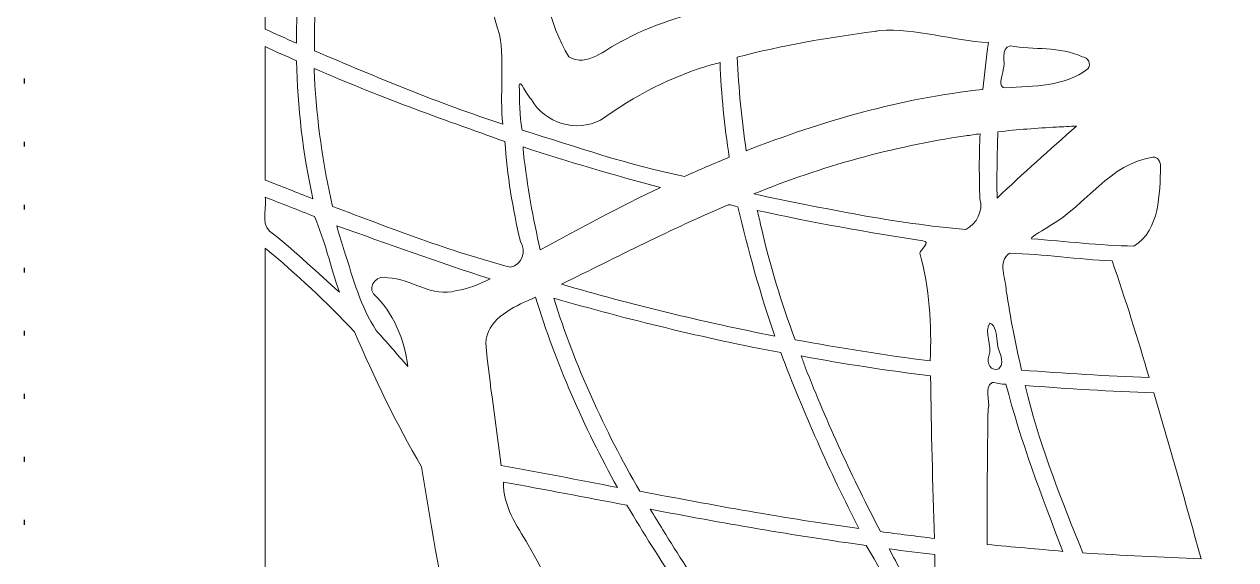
# Model space of a CAD drawing. Header units: millimetres. Extents: x -142 to 123, y -81 to 94.
# Drawn here: x -9.4 to 56.6, y 26 to 55.2 of the extents above; entities that cross this region are included whole.
import ezdxf
from ezdxf.lldxf.tags import DXFTag

# ---------------------------------------------------------------- set-up
doc = ezdxf.new("R2010")
doc.units = ezdxf.units.MM
doc.header["$MEASUREMENT"] = 0
doc.layers.add('Capa 1', color=7, linetype='Continuous')
tags = doc.linetypes.add('New Line13', pattern=[43299213.0, 3330708.7, -39968504.3]).pattern_tags.tags
tags[6:7] = [DXFTag(74, 4), DXFTag(75, 0), DXFTag(340, '0'), DXFTag(46, 1.0), DXFTag(50, 0.0), DXFTag(44, 0.0), DXFTag(45, 0.0)]
tags[4:5] = [DXFTag(74, 4), DXFTag(75, 0), DXFTag(340, '0'), DXFTag(46, 1.0), DXFTag(50, 0.0), DXFTag(44, 0.0), DXFTag(45, 0.0)]
tags = doc.linetypes.add('New Line14', pattern=[43299213.0, 3330708.7, -39968504.3]).pattern_tags.tags
tags[6:7] = [DXFTag(74, 4), DXFTag(75, 0), DXFTag(340, '0'), DXFTag(46, 1.0), DXFTag(50, 0.0), DXFTag(44, 0.0), DXFTag(45, 0.0)]
tags[4:5] = [DXFTag(74, 4), DXFTag(75, 0), DXFTag(340, '0'), DXFTag(46, 1.0), DXFTag(50, 0.0), DXFTag(44, 0.0), DXFTag(45, 0.0)]
tags = doc.linetypes.add('New Line15', pattern=[43299213.0, 3330708.7, -39968504.3]).pattern_tags.tags
tags[6:7] = [DXFTag(74, 4), DXFTag(75, 0), DXFTag(340, '0'), DXFTag(46, 1.0), DXFTag(50, 0.0), DXFTag(44, 0.0), DXFTag(45, 0.0)]
tags[4:5] = [DXFTag(74, 4), DXFTag(75, 0), DXFTag(340, '0'), DXFTag(46, 1.0), DXFTag(50, 0.0), DXFTag(44, 0.0), DXFTag(45, 0.0)]
tags = doc.linetypes.add('New Line16', pattern=[43299213.0, 3330708.7, -39968504.3]).pattern_tags.tags
tags[6:7] = [DXFTag(74, 4), DXFTag(75, 0), DXFTag(340, '0'), DXFTag(46, 1.0), DXFTag(50, 0.0), DXFTag(44, 0.0), DXFTag(45, 0.0)]
tags[4:5] = [DXFTag(74, 4), DXFTag(75, 0), DXFTag(340, '0'), DXFTag(46, 1.0), DXFTag(50, 0.0), DXFTag(44, 0.0), DXFTag(45, 0.0)]
tags = doc.linetypes.add('New Line17', pattern=[43299213.0, 3330708.7, -39968504.3]).pattern_tags.tags
tags[6:7] = [DXFTag(74, 4), DXFTag(75, 0), DXFTag(340, '0'), DXFTag(46, 1.0), DXFTag(50, 0.0), DXFTag(44, 0.0), DXFTag(45, 0.0)]
tags[4:5] = [DXFTag(74, 4), DXFTag(75, 0), DXFTag(340, '0'), DXFTag(46, 1.0), DXFTag(50, 0.0), DXFTag(44, 0.0), DXFTag(45, 0.0)]
tags = doc.linetypes.add('New Line18', pattern=[43299213.0, 3330708.7, -39968504.3]).pattern_tags.tags
tags[6:7] = [DXFTag(74, 4), DXFTag(75, 0), DXFTag(340, '0'), DXFTag(46, 1.0), DXFTag(50, 0.0), DXFTag(44, 0.0), DXFTag(45, 0.0)]
tags[4:5] = [DXFTag(74, 4), DXFTag(75, 0), DXFTag(340, '0'), DXFTag(46, 1.0), DXFTag(50, 0.0), DXFTag(44, 0.0), DXFTag(45, 0.0)]
tags = doc.linetypes.add('New Line19', pattern=[43299213.0, 3330708.7, -39968504.3]).pattern_tags.tags
tags[6:7] = [DXFTag(74, 4), DXFTag(75, 0), DXFTag(340, '0'), DXFTag(46, 1.0), DXFTag(50, 0.0), DXFTag(44, 0.0), DXFTag(45, 0.0)]
tags[4:5] = [DXFTag(74, 4), DXFTag(75, 0), DXFTag(340, '0'), DXFTag(46, 1.0), DXFTag(50, 0.0), DXFTag(44, 0.0), DXFTag(45, 0.0)]
tags = doc.linetypes.add('New Line20', pattern=[43299213.0, 3330708.7, -39968504.3]).pattern_tags.tags
tags[6:7] = [DXFTag(74, 4), DXFTag(75, 0), DXFTag(340, '0'), DXFTag(46, 1.0), DXFTag(50, 0.0), DXFTag(44, 0.0), DXFTag(45, 0.0)]
tags[4:5] = [DXFTag(74, 4), DXFTag(75, 0), DXFTag(340, '0'), DXFTag(46, 1.0), DXFTag(50, 0.0), DXFTag(44, 0.0), DXFTag(45, 0.0)]

msp = doc.modelspace()

# ---------------------------------------------------------------- linework, layer by layer
at = {"layer": 'Capa 1', "lineweight": 25}
msp.add_open_spline([(-9.4207, -81.0296), (-9.4207, -81.0296), (123.0236, -81.0296), (123.0236, -81.0296), (123.0236, -81.0296), (123.0236, -81.0296), (123.0236, 93.5119), (123.0236, 93.5119), (123.0236, 93.5119), (123.0236, 93.5119), (-9.4207, 93.5119), (-9.4207, 93.5119)], degree=3, knots=[0, 0, 0, 0, 0.25, 0.25, 0.25, 0.25, 0.5, 0.5, 0.5, 0.5, 1, 1, 1, 1], dxfattribs=at)
at = {"layer": 'Capa 1', "color": 2, "lineweight": 20}
for points, knots in [([(3.7086, 54.9607), (4.277, 54.7087), (4.8449, 54.4554), (5.4119, 54.2), (5.4119, 54.2), (5.4154, 57.8344), (6.0214, 61.4621), (7.1482, 64.9156), (7.1482, 64.9156), (5.9944, 65.4798), (4.8415, 66.0465), (3.7086, 66.6519), (3.7086, 66.6519), (3.7086, 62.7548), (3.7086, 58.8577), (3.7086, 54.9606), (3.7086, 54.9606), (3.7086, 54.9606), (3.7086, 54.9607), (3.7086, 54.9607)], [0, 0, 0, 0, 0.1666667, 0.1666667, 0.1666667, 0.1666667, 0.3333333, 0.3333333, 0.3333333, 0.3333333, 0.5, 0.5, 0.5, 0.5, 0.6666667, 0.6666667, 0.6666667, 0.6666667, 1, 1, 1, 1]), ([(7.9916, 64.4857), (6.9026, 61.0317), (6.356, 57.4087), (6.3876, 53.7866), (6.3876, 53.7866), (9.7794, 52.3477), (13.1488, 50.9262), (16.6567, 49.793), (16.6567, 49.793), (16.4715, 51.4138), (16.7619, 53.0718), (16.4745, 54.6757), (16.4745, 54.6757), (15.7764, 56.7619), (15.5002, 58.9832), (15.6397, 61.1784), (15.6397, 61.1784), (13.0494, 62.1639), (10.4881, 63.3416), (7.9916, 64.4857)], [0, 0, 0, 0, 0.1666667, 0.1666667, 0.1666667, 0.1666667, 0.3333333, 0.3333333, 0.3333333, 0.3333333, 0.5, 0.5, 0.5, 0.5, 0.6666667, 0.6666667, 0.6666667, 0.6666667, 1, 1, 1, 1]), ([(18.6245, 59.657), (18.828, 57.5288), (19.12, 55.2815), (20.2533, 53.4558), (20.2533, 53.4558), (21.2455, 52.8834), (22.2259, 53.8558), (23.0728, 54.2744), (23.0728, 54.2744), (24.7423, 55.2168), (26.6081, 55.7301), (28.4389, 56.234), (28.4389, 56.234), (28.8188, 56.7042), (28.1866, 57.3833), (27.6534, 57.2345), (27.6534, 57.2345), (24.5977, 58.0709), (21.5798, 59.037), (18.5914, 60.087), (18.5914, 60.087), (18.6024, 59.9437), (18.6134, 59.8004), (18.6245, 59.6571), (18.6245, 59.6571), (18.6245, 59.6571), (18.6245, 59.657), (18.6245, 59.657)], [0, 0, 0, 0, 0.125, 0.125, 0.125, 0.125, 0.25, 0.25, 0.25, 0.25, 0.375, 0.375, 0.375, 0.375, 0.5, 0.5, 0.5, 0.5, 0.625, 0.625, 0.625, 0.625, 0.75, 0.75, 0.75, 0.75, 1, 1, 1, 1]), ([(36.8973, 54.8449), (34.3845, 54.5025), (31.8743, 54.0891), (29.4228, 53.431), (29.4228, 53.431), (29.51, 51.7271), (29.6646, 50.025), (29.9189, 48.3378), (29.9189, 48.3378), (34.0643, 49.9541), (38.3811, 51.2114), (42.8173, 51.6782), (42.8173, 51.6782), (42.9109, 52.531), (42.9816, 53.3868), (43.1232, 54.2331), (43.1232, 54.2331), (41.135, 54.3396), (39.1843, 55.028), (37.1875, 54.8849), (37.1875, 54.8849), (37.0907, 54.8716), (36.994, 54.8583), (36.8972, 54.845), (36.8972, 54.845), (36.8972, 54.845), (36.8973, 54.8449), (36.8973, 54.8449)], [0, 0, 0, 0, 0.125, 0.125, 0.125, 0.125, 0.25, 0.25, 0.25, 0.25, 0.375, 0.375, 0.375, 0.375, 0.5, 0.5, 0.5, 0.5, 0.625, 0.625, 0.625, 0.625, 0.75, 0.75, 0.75, 0.75, 1, 1, 1, 1]), ([(3.7086, 46.7338), (4.5749, 46.3999), (5.4405, 46.064), (6.3048, 45.7251), (6.3048, 45.7251), (5.7675, 48.1909), (5.4615, 50.7087), (5.4201, 53.2327), (5.4201, 53.2327), (4.8574, 53.5125), (4.2679, 53.7294), (3.7086, 54.0182), (3.7086, 54.0182), (3.7086, 51.5901), (3.7086, 49.162), (3.7086, 46.7339), (3.7086, 46.7339), (3.7086, 46.7339), (3.7086, 46.7338), (3.7086, 46.7338)], [0, 0, 0, 0, 0.1666667, 0.1666667, 0.1666667, 0.1666667, 0.3333333, 0.3333333, 0.3333333, 0.3333333, 0.5, 0.5, 0.5, 0.5, 0.6666667, 0.6666667, 0.6666667, 0.6666667, 1, 1, 1, 1]), ([(44.2974, 54.0594), (43.7511, 53.9153), (44.0637, 53.1542), (43.9253, 52.7448), (43.9253, 52.7448), (43.907, 52.4645), (43.5574, 51.7368), (44.0601, 51.7666), (44.0601, 51.7666), (45.5727, 51.8674), (47.272, 51.8283), (48.5224, 52.7944), (48.5224, 52.7944), (48.745, 53.0762), (48.544, 53.4153), (48.2247, 53.4641), (48.2247, 53.4641), (47.0057, 54.0355), (45.5877, 53.8198), (44.2973, 54.0594), (44.2973, 54.0594), (44.2973, 54.0594), (44.2974, 54.0594), (44.2974, 54.0594)], [0, 0, 0, 0, 0.1428571, 0.1428571, 0.1428571, 0.1428571, 0.2857143, 0.2857143, 0.2857143, 0.2857143, 0.4285714, 0.4285714, 0.4285714, 0.4285714, 0.5714286, 0.5714286, 0.5714286, 0.5714286, 0.7142857, 0.7142857, 0.7142857, 0.7142857, 1, 1, 1, 1]), ([(6.3958, 52.3479), (6.5126, 49.9766), (6.8524, 47.6171), (7.3797, 45.3034), (7.3797, 45.3034), (10.5769, 44.1044), (13.7788, 42.8523), (17.0783, 41.9878), (17.0783, 41.9878), (17.7224, 42.1026), (17.9528, 42.8937), (17.6114, 43.3937), (17.6114, 43.3937), (17.2044, 45.1863), (16.8811, 47.0048), (16.7724, 48.8421), (16.7724, 48.8421), (13.2623, 50.0763), (9.7546, 51.3516), (6.371, 52.8274), (6.371, 52.8274), (6.3793, 52.6675), (6.3875, 52.5077), (6.3958, 52.3478), (6.3958, 52.3478), (6.3958, 52.3478), (6.3958, 52.3479), (6.3958, 52.3479)], [0, 0, 0, 0, 0.125, 0.125, 0.125, 0.125, 0.25, 0.25, 0.25, 0.25, 0.375, 0.375, 0.375, 0.375, 0.5, 0.5, 0.5, 0.5, 0.625, 0.625, 0.625, 0.625, 0.75, 0.75, 0.75, 0.75, 1, 1, 1, 1]), ([(28.0668, 53.0342), (25.8675, 52.4072), (23.8012, 51.3198), (21.9814, 49.9998), (21.9814, 49.9998), (20.6599, 49.3252), (18.9312, 49.8424), (18.2111, 51.1325), (18.2111, 51.1325), (18.0033, 51.2888), (17.5553, 52.3337), (17.5536, 51.8878), (17.5536, 51.8878), (17.5855, 51.079), (17.5376, 50.2592), (17.7067, 49.4623), (17.7067, 49.4623), (20.64, 48.5621), (23.5456, 47.5334), (26.562, 46.9405), (26.562, 46.9405), (27.3694, 47.3029), (28.1807, 47.6471), (28.9929, 47.9823), (28.9929, 47.9823), (28.7417, 49.6949), (28.5407, 51.4183), (28.4968, 53.1499), (28.4968, 53.1499), (28.3535, 53.1113), (28.2102, 53.0727), (28.0669, 53.0341), (28.0669, 53.0341), (28.0669, 53.0341), (28.0668, 53.0342), (28.0668, 53.0342)], [0, 0, 0, 0, 0.1, 0.1, 0.1, 0.1, 0.2, 0.2, 0.2, 0.2, 0.3, 0.3, 0.3, 0.3, 0.4, 0.4, 0.4, 0.4, 0.5, 0.5, 0.5, 0.5, 0.6, 0.6, 0.6, 0.6, 0.7, 0.7, 0.7, 0.7, 0.8, 0.8, 0.8, 0.8, 1, 1, 1, 1]), ([(46.8192, 49.6277), (45.7533, 49.5708), (44.6888, 49.4874), (43.6277, 49.3714), (43.6277, 49.3714), (43.5953, 48.1647), (43.5647, 46.957), (43.5864, 45.7499), (43.5864, 45.7499), (44.994, 47.0983), (46.4564, 48.388), (47.9107, 49.6856), (47.9107, 49.6856), (47.5469, 49.6663), (47.1831, 49.647), (46.8193, 49.6277), (46.8193, 49.6277), (46.8193, 49.6277), (46.8192, 49.6277), (46.8192, 49.6277)], [0, 0, 0, 0, 0.1666667, 0.1666667, 0.1666667, 0.1666667, 0.3333333, 0.3333333, 0.3333333, 0.3333333, 0.5, 0.5, 0.5, 0.5, 0.6666667, 0.6666667, 0.6666667, 0.6666667, 1, 1, 1, 1]), ([(41.8582, 49.1481), (37.9043, 48.5628), (34.0227, 47.4956), (30.324, 45.9814), (30.324, 45.9814), (34.1514, 45.2003), (37.9836, 44.3739), (41.883, 44.0466), (41.883, 44.0466), (42.4725, 44.3668), (42.8558, 45.058), (42.642, 45.7195), (42.642, 45.7195), (42.6212, 46.9008), (42.5885, 48.084), (42.6685, 49.2639), (42.6685, 49.2639), (42.3984, 49.2253), (42.1283, 49.1867), (41.8582, 49.1481)], [0, 0, 0, 0, 0.1666667, 0.1666667, 0.1666667, 0.1666667, 0.3333333, 0.3333333, 0.3333333, 0.3333333, 0.5, 0.5, 0.5, 0.5, 0.6666667, 0.6666667, 0.6666667, 0.6666667, 1, 1, 1, 1]), ([(17.7894, 48.1807), (17.9813, 46.4138), (18.3027, 44.6624), (18.6989, 42.9304), (18.6989, 42.9304), (20.8496, 44.1148), (23.0176, 45.2778), (25.2391, 46.3286), (25.2391, 46.3286), (22.7273, 47.0055), (20.2309, 47.7416), (17.7564, 48.5445), (17.7564, 48.5445), (17.7674, 48.4232), (17.7784, 48.302), (17.7895, 48.1807), (17.7895, 48.1807), (17.7895, 48.1807), (17.7894, 48.1807), (17.7894, 48.1807)], [0, 0, 0, 0, 0.1666667, 0.1666667, 0.1666667, 0.1666667, 0.3333333, 0.3333333, 0.3333333, 0.3333333, 0.5, 0.5, 0.5, 0.5, 0.6666667, 0.6666667, 0.6666667, 0.6666667, 1, 1, 1, 1]), ([(52.0778, 47.9823), (49.7349, 47.6624), (48.4476, 45.3578), (46.4724, 44.2634), (46.4724, 44.2634), (46.2088, 44.0261), (45.4426, 43.6978), (45.4573, 43.5424), (45.4573, 43.5424), (47.3176, 43.3837), (49.1767, 43.1871), (51.0443, 43.137), (51.0443, 43.137), (52.4749, 44.0404), (52.4395, 45.9715), (52.4995, 47.4861), (52.4995, 47.4861), (52.4898, 47.7186), (52.3505, 48.0308), (52.0778, 47.9822), (52.0778, 47.9822), (52.0778, 47.9822), (52.0778, 47.9823), (52.0778, 47.9823)], [0, 0, 0, 0, 0.1428571, 0.1428571, 0.1428571, 0.1428571, 0.2857143, 0.2857143, 0.2857143, 0.2857143, 0.4285714, 0.4285714, 0.4285714, 0.4285714, 0.5714286, 0.5714286, 0.5714286, 0.5714286, 0.7142857, 0.7142857, 0.7142857, 0.7142857, 1, 1, 1, 1]), ([(3.7252, 45.6837), (3.7556, 45.0497), (3.4378, 44.1494), (4.1619, 43.7894), (4.1619, 43.7894), (5.4111, 42.7908), (6.5659, 41.6987), (7.7518, 40.6236), (7.7518, 40.6236), (7.2799, 41.9877), (6.9605, 43.4347), (6.4041, 44.7494), (6.4041, 44.7494), (5.5056, 45.1022), (4.6071, 45.455), (3.7087, 45.8077), (3.7087, 45.8077), (3.7087, 45.8077), (3.7211, 45.7149), (3.7211, 45.7149), (3.7211, 45.7149), (3.7211, 45.7149), (3.7252, 45.6837), (3.7252, 45.6837)], [0, 0, 0, 0, 0.1428571, 0.1428571, 0.1428571, 0.1428571, 0.2857143, 0.2857143, 0.2857143, 0.2857143, 0.4285714, 0.4285714, 0.4285714, 0.4285714, 0.5714286, 0.5714286, 0.5714286, 0.5714286, 0.7142857, 0.7142857, 0.7142857, 0.7142857, 1, 1, 1, 1]), ([(28.9267, 45.3861), (25.8463, 44.0706), (22.8564, 42.551), (19.8565, 41.0618), (19.8565, 41.0618), (23.6826, 39.9386), (27.5632, 39.0103), (31.4734, 38.2341), (31.4734, 38.2341), (30.6762, 40.5416), (30.019, 42.9316), (29.4642, 45.2869), (29.4642, 45.2869), (29.283, 45.3031), (29.1109, 45.4357), (28.9268, 45.3861), (28.9268, 45.3861), (28.9268, 45.3861), (28.9267, 45.3861), (28.9267, 45.3861)], [0, 0, 0, 0, 0.1666667, 0.1666667, 0.1666667, 0.1666667, 0.3333333, 0.3333333, 0.3333333, 0.3333333, 0.5, 0.5, 0.5, 0.5, 0.6666667, 0.6666667, 0.6666667, 0.6666667, 1, 1, 1, 1]), ([(30.7292, 44.1954), (31.207, 42.1024), (31.828, 40.0425), (32.5896, 38.0356), (32.5896, 38.0356), (35.0327, 37.5907), (37.4856, 37.1963), (39.9483, 36.878), (39.9483, 36.878), (40.0231, 38.8496), (39.9135, 40.8565), (39.3778, 42.7567), (39.3778, 42.7567), (39.4327, 42.9702), (40.0171, 43.3802), (39.5415, 43.4323), (39.5415, 43.4323), (36.5176, 43.8826), (33.5088, 44.4336), (30.5225, 45.0884), (30.5225, 45.0884), (30.5914, 44.7907), (30.6603, 44.4931), (30.7292, 44.1954)], [0, 0, 0, 0, 0.1428571, 0.1428571, 0.1428571, 0.1428571, 0.2857143, 0.2857143, 0.2857143, 0.2857143, 0.4285714, 0.4285714, 0.4285714, 0.4285714, 0.5714286, 0.5714286, 0.5714286, 0.5714286, 0.7142857, 0.7142857, 0.7142857, 0.7142857, 1, 1, 1, 1]), ([(8.0329, 42.8312), (8.5016, 41.3684), (8.9089, 39.829), (9.7627, 38.5417), (9.7627, 38.5417), (10.3444, 37.8983), (10.9051, 37.2364), (11.4725, 36.5804), (11.4725, 36.5804), (11.3114, 38.0576), (10.6916, 39.515), (9.6039, 40.5326), (9.6039, 40.5326), (9.2875, 41.0354), (9.8655, 41.5982), (10.3894, 41.4173), (10.3894, 41.4173), (11.6722, 41.3726), (12.8129, 40.3085), (14.1266, 40.7145), (14.1266, 40.7145), (14.7866, 40.8107), (15.3735, 41.0706), (15.9704, 41.3512), (15.9704, 41.3512), (13.1594, 42.2523), (10.3822, 43.2578), (7.603, 44.2533), (7.603, 44.2533), (7.7463, 43.7793), (7.8896, 43.3052), (8.0329, 42.8312)], [0, 0, 0, 0, 0.1111111, 0.1111111, 0.1111111, 0.1111111, 0.2222222, 0.2222222, 0.2222222, 0.2222222, 0.3333333, 0.3333333, 0.3333333, 0.3333333, 0.4444444, 0.4444444, 0.4444444, 0.4444444, 0.5555556, 0.5555556, 0.5555556, 0.5555556, 0.6666667, 0.6666667, 0.6666667, 0.6666667, 0.7777778, 0.7777778, 0.7777778, 0.7777778, 1, 1, 1, 1]), ([(3.7086, -57.9337), (13.4541, -57.9337), (23.1996, -57.8179), (32.9451, -57.8179), (32.9451, -57.8179), (27.6593, -35.0087), (21.378, -12.5568), (16.2316, 10.2852), (16.2316, 10.2852), (14.7231, 17.1935), (13.3444, 24.1328), (12.2249, 31.1152), (12.2249, 31.1152), (10.8406, 33.4753), (9.647, 35.9491), (8.5786, 38.4657), (8.5786, 38.4657), (7.0499, 40.0842), (5.4245, 41.6111), (3.7086, 43.0298), (3.7086, 43.0298), (3.7086, 9.3754), (3.7086, -24.2791), (3.7086, -57.9335), (3.7086, -57.9335), (3.7086, -57.9335), (3.7086, -57.9337), (3.7086, -57.9337)], [0, 0, 0, 0, 0.125, 0.125, 0.125, 0.125, 0.25, 0.25, 0.25, 0.25, 0.375, 0.375, 0.375, 0.375, 0.5, 0.5, 0.5, 0.5, 0.625, 0.625, 0.625, 0.625, 0.75, 0.75, 0.75, 0.75, 1, 1, 1, 1]), ([(44.2643, 42.7485), (43.5822, 42.301), (44.0748, 41.367), (44.0878, 40.7045), (44.0878, 40.7045), (44.3099, 39.2507), (44.5832, 37.8038), (44.9258, 36.3737), (44.9258, 36.3737), (47.2396, 36.2212), (49.5531, 36.0496), (51.8711, 35.9768), (51.8711, 35.9768), (51.2407, 38.1099), (50.5869, 40.2365), (49.8537, 42.3351), (49.8537, 42.3351), (47.9889, 42.4148), (46.1188, 42.7089), (44.2644, 42.7485), (44.2644, 42.7485), (44.2644, 42.7485), (44.2643, 42.7485), (44.2643, 42.7485)], [0, 0, 0, 0, 0.1428571, 0.1428571, 0.1428571, 0.1428571, 0.2857143, 0.2857143, 0.2857143, 0.2857143, 0.4285714, 0.4285714, 0.4285714, 0.4285714, 0.5714286, 0.5714286, 0.5714286, 0.5714286, 0.7142857, 0.7142857, 0.7142857, 0.7142857, 1, 1, 1, 1]), ([(18.0044, 40.1605), (17.0269, 39.7222), (15.771, 39.0704), (15.7317, 37.8514), (15.7317, 37.8514), (15.9233, 35.6148), (16.306, 33.4015), (16.5657, 31.1729), (16.5657, 31.1729), (18.6836, 30.8126), (20.79, 30.3894), (22.8992, 29.9823), (22.8992, 29.9823), (21.0651, 33.2813), (19.5449, 36.7456), (18.4344, 40.3507), (18.4344, 40.3507), (18.2911, 40.2873), (18.1478, 40.2239), (18.0045, 40.1605), (18.0045, 40.1605), (18.0045, 40.1605), (18.0044, 40.1605), (18.0044, 40.1605)], [0, 0, 0, 0, 0.1428571, 0.1428571, 0.1428571, 0.1428571, 0.2857143, 0.2857143, 0.2857143, 0.2857143, 0.4285714, 0.4285714, 0.4285714, 0.4285714, 0.5714286, 0.5714286, 0.5714286, 0.5714286, 0.7142857, 0.7142857, 0.7142857, 0.7142857, 1, 1, 1, 1]), ([(19.4265, 40.3011), (20.5831, 36.6263), (22.1855, 33.1228), (24.1146, 29.7839), (24.1146, 29.7839), (28.081, 29.0138), (32.0604, 28.3027), (36.0622, 27.7416), (36.0622, 27.7416), (34.4569, 30.8572), (33.041, 34.0635), (31.7958, 37.3327), (31.7958, 37.3327), (27.6295, 38.1158), (23.4852, 39.1417), (19.4265, 40.301), (19.4265, 40.301), (19.4265, 40.301), (19.4265, 40.3011), (19.4265, 40.3011)], [0, 0, 0, 0, 0.1666667, 0.1666667, 0.1666667, 0.1666667, 0.3333333, 0.3333333, 0.3333333, 0.3333333, 0.5, 0.5, 0.5, 0.5, 0.6666667, 0.6666667, 0.6666667, 0.6666667, 1, 1, 1, 1]), ([(43.1977, 38.9368), (42.8268, 38.4099), (43.3595, 37.7268), (43.1442, 37.1324), (43.1442, 37.1324), (42.9749, 36.7495), (43.2732, 36.2844), (43.6855, 36.4563), (43.6855, 36.4563), (44.1195, 36.8934), (43.5418, 37.4579), (43.5945, 37.9694), (43.5945, 37.9694), (43.5356, 38.2913), (43.5305, 38.8282), (43.1976, 38.9368), (43.1976, 38.9368), (43.1976, 38.9368), (43.1977, 38.9368), (43.1977, 38.9368)], [0, 0, 0, 0, 0.1666667, 0.1666667, 0.1666667, 0.1666667, 0.3333333, 0.3333333, 0.3333333, 0.3333333, 0.5, 0.5, 0.5, 0.5, 0.6666667, 0.6666667, 0.6666667, 0.6666667, 1, 1, 1, 1]), ([(33.1353, 36.5391), (34.3099, 33.4936), (35.7275, 30.4953), (37.2281, 27.5763), (37.2281, 27.5763), (38.2105, 27.4378), (39.1977, 27.3367), (40.1799, 27.196), (40.1799, 27.196), (40.0611, 30.1492), (40.0163, 33.1047), (39.9567, 36.0595), (39.9567, 36.0595), (37.5996, 36.3607), (35.2482, 36.7141), (32.9122, 37.1509), (32.9122, 37.1509), (32.9866, 36.947), (33.061, 36.743), (33.1354, 36.5391), (33.1354, 36.5391), (33.1354, 36.5391), (33.1353, 36.5391), (33.1353, 36.5391)], [0, 0, 0, 0, 0.1428571, 0.1428571, 0.1428571, 0.1428571, 0.2857143, 0.2857143, 0.2857143, 0.2857143, 0.4285714, 0.4285714, 0.4285714, 0.4285714, 0.5714286, 0.5714286, 0.5714286, 0.5714286, 0.7142857, 0.7142857, 0.7142857, 0.7142857, 1, 1, 1, 1]), ([(43.3134, 35.6957), (42.8346, 35.4277), (43.2457, 34.7178), (43.0972, 34.2709), (43.0972, 34.2709), (43.0607, 31.808), (43.0313, 29.345), (43.0406, 26.8818), (43.0406, 26.8818), (44.4159, 26.724), (45.7985, 26.6418), (47.1747, 26.4932), (47.1747, 26.4932), (46.0129, 29.4819), (44.8605, 32.5587), (44.0658, 35.6213), (44.0658, 35.6213), (43.8096, 35.5619), (43.5648, 35.7254), (43.3134, 35.6957)], [0, 0, 0, 0, 0.1666667, 0.1666667, 0.1666667, 0.1666667, 0.3333333, 0.3333333, 0.3333333, 0.3333333, 0.5, 0.5, 0.5, 0.5, 0.6666667, 0.6666667, 0.6666667, 0.6666667, 1, 1, 1, 1]), ([(45.2565, 34.9598), (46.012, 32.0291), (47.13, 29.2106), (48.2661, 26.4105), (48.2661, 26.4105), (50.4091, 26.2811), (52.554, 26.1887), (54.6988, 26.0963), (54.6988, 26.0963), (53.8777, 29.1235), (52.9966, 32.134), (52.1356, 35.15), (52.1356, 35.15), (49.7901, 35.2265), (47.4467, 35.3567), (45.1076, 35.5469), (45.1076, 35.5469), (45.1572, 35.3512), (45.2068, 35.1555), (45.2564, 34.9599), (45.2564, 34.9599), (45.2564, 34.9599), (45.2565, 34.9598), (45.2565, 34.9598)], [0, 0, 0, 0, 0.1428571, 0.1428571, 0.1428571, 0.1428571, 0.2857143, 0.2857143, 0.2857143, 0.2857143, 0.4285714, 0.4285714, 0.4285714, 0.4285714, 0.5714286, 0.5714286, 0.5714286, 0.5714286, 0.7142857, 0.7142857, 0.7142857, 0.7142857, 1, 1, 1, 1]), ([(16.698, 30.2717), (16.664, 28.9624), (17.4032, 27.913), (18.0457, 26.8569), (18.0457, 26.8569), (18.9062, 25.3263), (19.6994, 23.7591), (20.4435, 22.1688), (20.4435, 22.1688), (23.3897, 21.5323), (26.3298, 20.8657), (29.2822, 20.2588), (29.2822, 20.2588), (27.1971, 23.0916), (25.2002, 25.9808), (23.42, 29.0149), (23.42, 29.0149), (21.183, 29.4359), (18.9234, 29.8779), (16.6979, 30.2717), (16.6979, 30.2717), (16.6979, 30.2717), (16.698, 30.2717), (16.698, 30.2717)], [0, 0, 0, 0, 0.1428571, 0.1428571, 0.1428571, 0.1428571, 0.2857143, 0.2857143, 0.2857143, 0.2857143, 0.4285714, 0.4285714, 0.4285714, 0.4285714, 0.5714286, 0.5714286, 0.5714286, 0.5714286, 0.7142857, 0.7142857, 0.7142857, 0.7142857, 1, 1, 1, 1]), ([(25.3797, 27.6673), (27.0073, 25.0227), (28.7569, 22.4698), (30.721, 20.0275), (30.721, 20.0275), (33.9638, 19.4204), (37.2177, 18.8682), (40.4858, 18.4152), (40.4858, 18.4152), (40.5239, 19.3346), (40.3377, 20.2717), (39.7294, 20.963), (39.7294, 20.963), (38.6016, 22.8924), (37.6106, 24.8994), (36.4592, 26.8157), (36.4592, 26.8157), (32.5168, 27.366), (28.5926, 28.0413), (24.6852, 28.8001), (24.6852, 28.8001), (24.9167, 28.4225), (25.1482, 28.0449), (25.3797, 27.6674), (25.3797, 27.6674), (25.3797, 27.6674), (25.3797, 27.6673), (25.3797, 27.6673)], [0, 0, 0, 0, 0.125, 0.125, 0.125, 0.125, 0.25, 0.25, 0.25, 0.25, 0.375, 0.375, 0.375, 0.375, 0.5, 0.5, 0.5, 0.5, 0.625, 0.625, 0.625, 0.625, 0.75, 0.75, 0.75, 0.75, 1, 1, 1, 1]), ([(38.3856, 25.3521), (39.0045, 24.1681), (39.6557, 23.0049), (40.3204, 21.8464), (40.3204, 21.8464), (40.3094, 23.341), (40.2032, 24.8332), (40.1881, 26.3278), (40.1881, 26.3278), (39.3613, 26.4299), (38.5337, 26.5259), (37.7076, 26.6337), (37.7076, 26.6337), (37.9336, 26.2065), (38.1596, 25.7793), (38.3856, 25.3521)], [0, 0, 0, 0, 0.2, 0.2, 0.2, 0.2, 0.4, 0.4, 0.4, 0.4, 0.6, 0.6, 0.6, 0.6, 1, 1, 1, 1])]:
    msp.add_open_spline(points, degree=3, knots=knots, dxfattribs=at)
at = {"layer": 'Capa 1', "linetype": 'New Line13', "lineweight": 25}
msp.add_open_spline([(-9.4207, 52.2694), (-9.4207, 52.1814), (-9.4207, 52.0933), (-9.4207, 52.0051)], degree=3, dxfattribs=at)
at = {"layer": 'Capa 1', "linetype": 'New Line14', "lineweight": 25}
msp.add_open_spline([(-9.4207, 48.8325), (-9.4207, 48.7445), (-9.4207, 48.6565), (-9.4207, 48.5683)], degree=3, dxfattribs=at)
at = {"layer": 'Capa 1', "linetype": 'New Line15', "lineweight": 25}
msp.add_open_spline([(-9.4207, 45.3958), (-9.4207, 45.3077), (-9.4207, 45.2195), (-9.4207, 45.1313)], degree=3, dxfattribs=at)
at = {"layer": 'Capa 1', "linetype": 'New Line16', "lineweight": 25}
msp.add_open_spline([(-9.4207, 41.959), (-9.4207, 41.8709), (-9.4207, 41.7828), (-9.4207, 41.6946)], degree=3, dxfattribs=at)
at = {"layer": 'Capa 1', "linetype": 'New Line17', "lineweight": 25}
msp.add_open_spline([(-9.4207, 38.522), (-9.4207, 38.434), (-9.4207, 38.3459), (-9.4207, 38.2578)], degree=3, dxfattribs=at)
at = {"layer": 'Capa 1', "linetype": 'New Line18', "lineweight": 25}
msp.add_open_spline([(-9.4207, 35.0853), (-9.4207, 34.9972), (-9.4207, 34.9091), (-9.4207, 34.821)], degree=3, dxfattribs=at)
at = {"layer": 'Capa 1', "linetype": 'New Line19', "lineweight": 25}
msp.add_open_spline([(-9.4207, 31.6485), (-9.4207, 31.5604), (-9.4207, 31.4723), (-9.4207, 31.3841)], degree=3, dxfattribs=at)
at = {"layer": 'Capa 1', "linetype": 'New Line20', "lineweight": 25}
msp.add_open_spline([(-9.4207, 28.2116), (-9.4207, 28.1235), (-9.4207, 28.0354), (-9.4207, 27.9472)], degree=3, dxfattribs=at)

doc.saveas('drawing.dxf')
